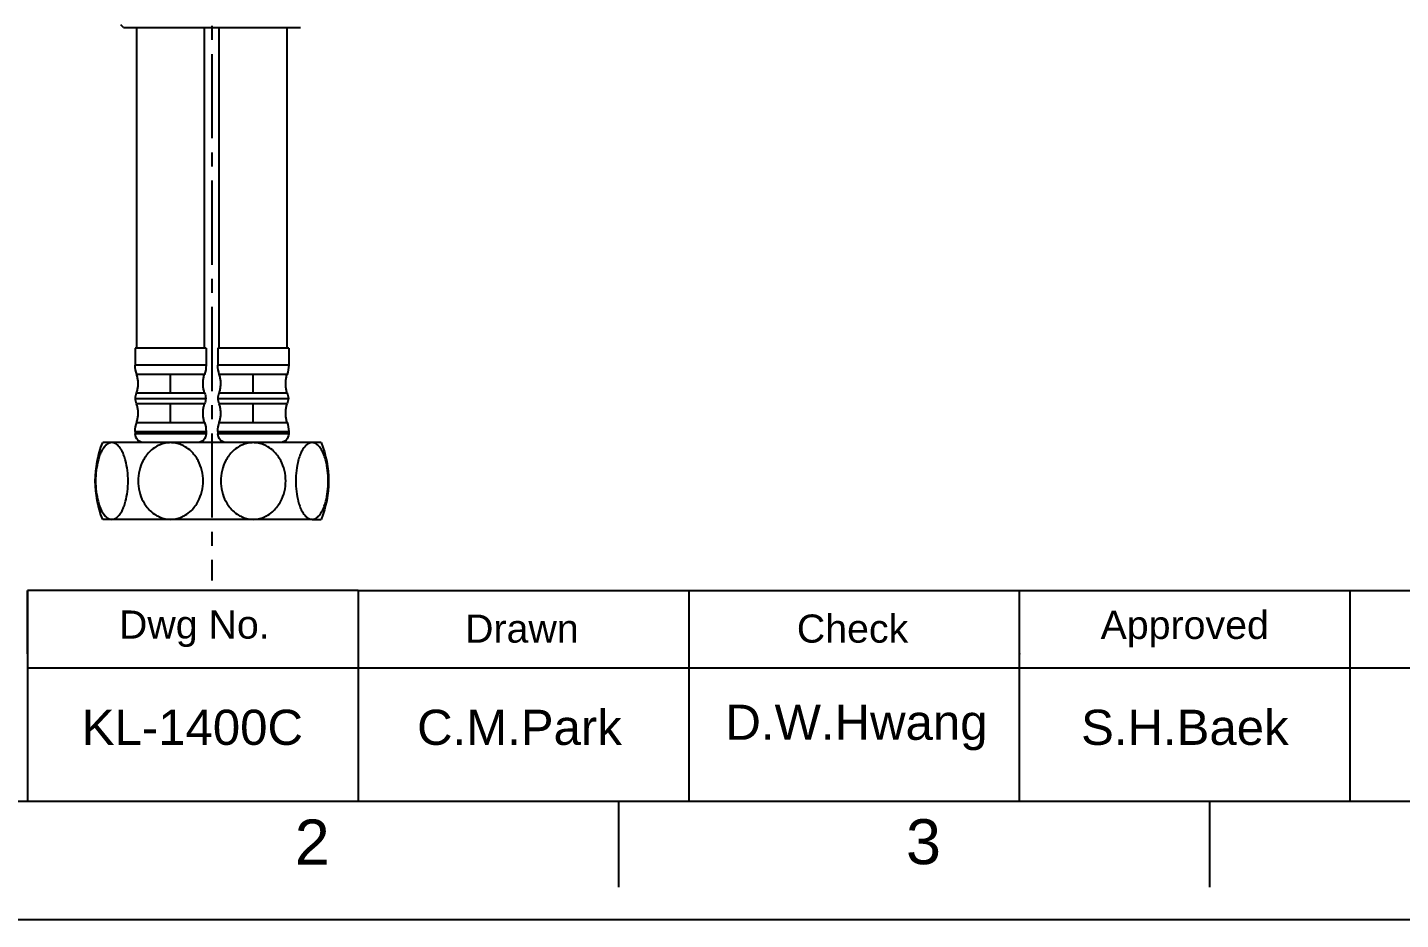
# Model space of a CAD drawing. Header units: millimetres. Extents: x 3724 to 4565, y 1133 to 1727.
# Drawn here: x 3844.4 to 4077, y 1132.7 to 1283.9 of the extents above; entities that cross this region are included whole.
import ezdxf

# ---------------------------------------------------------------- set-up
doc = ezdxf.new("R2010")
doc.units = ezdxf.units.MM
doc.linetypes.add('CENTER2', pattern=[28.575, 19.05, -3.175, 3.175, -3.175])
for name, color, linetype in [('FORM', 7, 'Continuous'), ('TEXT', 2, 'Continuous'), ('중심선', 1, 'CENTER2')]:
    doc.layers.add(name, color=color, linetype=linetype)
doc.styles.get("Standard").update_dxf_attribs({"font": 'arial.ttf'})

msp = doc.modelspace()

# ---------------------------------------------------------------- linework, layer by layer
at = {"extrusion": (0, 1, 0)}
for p, q in [((3860.64, 1283.91), (3860.18, 1284.37)), ((3860.64, 1283.91), (3862.97, 1283.91)), ((3862.88, 1229.55), (3862.88, 1283.91)), ((3862.97, 1283.91), (3883.66, 1283.91)), ((3874.38, 1229.55), (3874.38, 1283.91)), ((3876.88, 1229.55), (3876.88, 1283.91)), ((3883.66, 1283.91), (3890.61, 1283.91)), ((3888.38, 1229.55), (3888.38, 1283.91)), ((3890.61, 1283.91), (3890.63, 1283.92)), ((3874.63, 1229.55), (3862.63, 1229.55)), ((3862.63, 1229.55), (3862.63, 1226.68)), ((3874.63, 1229.55), (3874.63, 1226.68)), ((3888.63, 1229.55), (3876.63, 1229.55)), ((3876.63, 1229.55), (3876.63, 1226.68)), ((3888.63, 1229.55), (3888.63, 1226.68)), ((3874.63, 1226.68), (3862.63, 1226.68)), ((3888.63, 1226.68), (3876.63, 1226.68)), ((3868.63, 1225.12), (3862.88, 1225.12)), ((3874.38, 1225.12), (3868.63, 1225.12)), ((3882.63, 1225.12), (3876.88, 1225.12)), ((3888.38, 1225.12), (3882.63, 1225.12)), ((3862.87, 1221.98), (3868.63, 1221.98)), ((3868.63, 1221.98), (3874.38, 1221.98)), ((3876.87, 1221.98), (3882.63, 1221.98)), ((3882.63, 1221.98), (3888.38, 1221.98)), ((3862.66, 1221.05), (3874.6, 1221.05)), ((3868.63, 1220.13), (3862.87, 1220.13)), ((3874.38, 1220.13), (3868.63, 1220.13)), ((3876.66, 1221.05), (3888.6, 1221.05)), ((3882.63, 1220.13), (3876.87, 1220.13)), ((3888.38, 1220.13), (3882.63, 1220.13)), ((3862.88, 1216.99), (3868.63, 1216.99)), ((3868.63, 1216.99), (3874.38, 1216.99)), ((3876.88, 1216.99), (3882.63, 1216.99)), ((3882.63, 1216.99), (3888.38, 1216.99)), ((3862.63, 1215.43), (3874.63, 1215.43)), ((3862.63, 1215.43), (3862.63, 1215.05)), ((3874.63, 1215.05), (3862.63, 1215.05)), ((3874.63, 1215.43), (3874.63, 1215.05)), ((3876.63, 1215.43), (3888.63, 1215.43)), ((3876.63, 1215.43), (3876.63, 1215.05)), ((3888.63, 1215.05), (3876.63, 1215.05)), ((3888.63, 1215.43), (3888.63, 1215.05)), ((3858.67, 1213.55), (3857.13, 1213.55)), ((3868.63, 1213.55), (3858.67, 1213.55)), ((3875.63, 1213.55), (3868.63, 1213.55)), ((3882.63, 1213.55), (3875.63, 1213.55)), ((3892.59, 1213.55), (3882.63, 1213.55)), ((3894.13, 1213.55), (3892.59, 1213.55)), ((3858.67, 1200.55), (3857.13, 1200.55)), ((3868.62, 1200.55), (3858.67, 1200.55)), ((3875.63, 1200.55), (3868.62, 1200.55)), ((3882.62, 1200.55), (3875.63, 1200.55)), ((3892.59, 1200.55), (3882.62, 1200.55)), ((3892.59, 1200.55), (3894.13, 1200.55))]:
    msp.add_line(p, q, dxfattribs=at)
at = {"extrusion": (-2.22045e-16, 0, -1)}
for centre, radius, start, end in [((-3867.63, 1226.68), 5, 341.8051, 360), ((-3869.63, 1226.68), 5, 180, 198.1949), ((-3881.63, 1226.68), 5, 341.8051, 360), ((-3883.63, 1226.68), 5, 180, 198.1949), ((-3867.62, 1220.4), 5, 7.5472, 18.4013), ((-3869.64, 1220.4), 5, 161.5987, 172.4528), ((-3881.62, 1220.4), 5, 7.5472, 18.4013), ((-3883.64, 1220.4), 5, 161.5987, 172.4528), ((-3867.62, 1221.71), 5, 341.5987, 352.4528), ((-3869.64, 1221.71), 5, 187.5472, 198.4013), ((-3881.62, 1221.71), 5, 341.5987, 352.4528), ((-3883.64, 1221.71), 5, 187.5472, 198.4013), ((-3867.63, 1215.43), 5, 0, 18.1949), ((-3869.63, 1215.43), 5, 161.8051, 180), ((-3881.63, 1215.43), 5, 0, 18.1949), ((-3883.63, 1215.43), 5, 161.8051, 180), ((-3864.13, 1215.05), 1.5, 270, 0), ((-3873.13, 1215.05), 1.5, 180, 270), ((-3878.13, 1215.05), 1.5, 270, 0), ((-3887.13, 1215.05), 1.5, 180, 270), ((-3873.4, 1207.05), 17.53, 338.2289, 21.7711), ((-3877.85, 1207.05), 17.53, 158.2289, 201.7711)]:
    msp.add_arc(centre, radius, start, end, dxfattribs=at)
for points, knots in [([(3862.87, 1221.98), (3862.94, 1222.19), (3863, 1222.39), (3863.08, 1222.81), (3863.1, 1223.02), (3863.13, 1223.44), (3863.13, 1223.65), (3863.11, 1224.07), (3863.08, 1224.28), (3863, 1224.7), (3862.95, 1224.91), (3862.88, 1225.12)], [0.0608506, 0.0608506, 0.0608506, 0.0608506, 0.2365019, 0.2365019, 0.4121673, 0.4121673, 0.5878327, 0.5878327, 0.7634981, 0.7634981, 0.9391496, 0.9391496, 0.9391496, 0.9391496]), ([(3868.63, 1221.98), (3868.63, 1222.48), (3868.63, 1223.01), (3868.63, 1223.55), (3868.63, 1224.08), (3868.63, 1224.61), (3868.63, 1225.12)], [0.0000166, 0.0000166, 0.0000166, 0.0000166, 0.5, 0.5, 0.5, 0.9999836, 0.9999836, 0.9999836, 0.9999836]), ([(3874.38, 1221.98), (3874.31, 1222.19), (3874.26, 1222.39), (3874.18, 1222.81), (3874.15, 1223.02), (3874.12, 1223.44), (3874.12, 1223.65), (3874.15, 1224.07), (3874.17, 1224.28), (3874.25, 1224.7), (3874.31, 1224.91), (3874.38, 1225.12)], [0.0608506, 0.0608506, 0.0608506, 0.0608506, 0.2365019, 0.2365019, 0.4121673, 0.4121673, 0.5878327, 0.5878327, 0.7634981, 0.7634981, 0.9391496, 0.9391496, 0.9391496, 0.9391496]), ([(3876.87, 1221.98), (3876.94, 1222.19), (3877, 1222.39), (3877.08, 1222.81), (3877.1, 1223.02), (3877.13, 1223.44), (3877.13, 1223.65), (3877.11, 1224.07), (3877.08, 1224.28), (3877, 1224.7), (3876.95, 1224.91), (3876.88, 1225.12)], [0.0608506, 0.0608506, 0.0608506, 0.0608506, 0.2365019, 0.2365019, 0.4121673, 0.4121673, 0.5878327, 0.5878327, 0.7634981, 0.7634981, 0.9391496, 0.9391496, 0.9391496, 0.9391496]), ([(3882.63, 1221.98), (3882.63, 1222.48), (3882.63, 1223.01), (3882.63, 1223.55), (3882.63, 1224.08), (3882.63, 1224.61), (3882.63, 1225.12)], [0.0000166, 0.0000166, 0.0000166, 0.0000166, 0.5, 0.5, 0.5, 0.9999836, 0.9999836, 0.9999836, 0.9999836]), ([(3888.38, 1221.98), (3888.31, 1222.19), (3888.26, 1222.39), (3888.18, 1222.81), (3888.15, 1223.02), (3888.12, 1223.44), (3888.12, 1223.65), (3888.15, 1224.07), (3888.17, 1224.28), (3888.25, 1224.7), (3888.31, 1224.91), (3888.38, 1225.12)], [0.0608506, 0.0608506, 0.0608506, 0.0608506, 0.2365019, 0.2365019, 0.4121673, 0.4121673, 0.5878327, 0.5878327, 0.7634981, 0.7634981, 0.9391496, 0.9391496, 0.9391496, 0.9391496]), ([(3862.88, 1216.99), (3862.95, 1217.2), (3863, 1217.41), (3863.08, 1217.83), (3863.11, 1218.04), (3863.13, 1218.46), (3863.13, 1218.67), (3863.1, 1219.09), (3863.08, 1219.3), (3863, 1219.71), (3862.94, 1219.92), (3862.87, 1220.13)], [0.0608504, 0.0608504, 0.0608504, 0.0608504, 0.2365019, 0.2365019, 0.4121673, 0.4121673, 0.5878327, 0.5878327, 0.7634981, 0.7634981, 0.9391494, 0.9391494, 0.9391494, 0.9391494]), ([(3868.63, 1216.99), (3868.63, 1217.5), (3868.63, 1218.03), (3868.63, 1218.56), (3868.63, 1219.1), (3868.63, 1219.63), (3868.63, 1220.13)], [0.0000164, 0.0000164, 0.0000164, 0.0000164, 0.5, 0.5, 0.5, 0.9999834, 0.9999834, 0.9999834, 0.9999834]), ([(3874.38, 1216.99), (3874.31, 1217.2), (3874.25, 1217.41), (3874.17, 1217.83), (3874.15, 1218.04), (3874.12, 1218.46), (3874.12, 1218.67), (3874.15, 1219.09), (3874.18, 1219.3), (3874.26, 1219.71), (3874.31, 1219.92), (3874.38, 1220.13)], [0.0608504, 0.0608504, 0.0608504, 0.0608504, 0.2365019, 0.2365019, 0.4121673, 0.4121673, 0.5878327, 0.5878327, 0.7634981, 0.7634981, 0.9391494, 0.9391494, 0.9391494, 0.9391494]), ([(3876.88, 1216.99), (3876.95, 1217.2), (3877, 1217.41), (3877.08, 1217.83), (3877.11, 1218.04), (3877.13, 1218.46), (3877.13, 1218.67), (3877.1, 1219.09), (3877.08, 1219.3), (3877, 1219.71), (3876.94, 1219.92), (3876.87, 1220.13)], [0.0608504, 0.0608504, 0.0608504, 0.0608504, 0.2365019, 0.2365019, 0.4121673, 0.4121673, 0.5878327, 0.5878327, 0.7634981, 0.7634981, 0.9391494, 0.9391494, 0.9391494, 0.9391494]), ([(3882.63, 1216.99), (3882.63, 1217.5), (3882.63, 1218.03), (3882.63, 1218.56), (3882.63, 1219.1), (3882.63, 1219.63), (3882.63, 1220.13)], [0.0000164, 0.0000164, 0.0000164, 0.0000164, 0.5, 0.5, 0.5, 0.9999834, 0.9999834, 0.9999834, 0.9999834]), ([(3888.38, 1216.99), (3888.31, 1217.2), (3888.25, 1217.41), (3888.17, 1217.83), (3888.15, 1218.04), (3888.12, 1218.46), (3888.12, 1218.67), (3888.15, 1219.09), (3888.18, 1219.3), (3888.26, 1219.71), (3888.31, 1219.92), (3888.38, 1220.13)], [0.0608504, 0.0608504, 0.0608504, 0.0608504, 0.2365019, 0.2365019, 0.4121673, 0.4121673, 0.5878327, 0.5878327, 0.7634981, 0.7634981, 0.9391494, 0.9391494, 0.9391494, 0.9391494]), ([(3858.67, 1213.55), (3858.53, 1213.55), (3858.37, 1213.53), (3858.07, 1213.41), (3857.92, 1213.31), (3857.67, 1213.11), (3857.53, 1212.98), (3857.26, 1212.65), (3857.08, 1212.37), (3856.83, 1211.88), (3856.71, 1211.62), (3856.5, 1211.07), (3856.41, 1210.78), (3856.21, 1210), (3856.09, 1209.43), (3855.95, 1208.23), (3855.92, 1207.62), (3855.92, 1206.49), (3855.95, 1205.87), (3856.09, 1204.68), (3856.21, 1204.11), (3856.41, 1203.33), (3856.5, 1203.04), (3856.71, 1202.49), (3856.83, 1202.23), (3857.08, 1201.74), (3857.26, 1201.46), (3857.53, 1201.13), (3857.67, 1201), (3857.92, 1200.8), (3858.07, 1200.7), (3858.37, 1200.58), (3858.53, 1200.55), (3858.67, 1200.55)], [0, 0, 0, 0, 0.085339, 0.085339, 0.170679, 0.170679, 0.246001, 0.246001, 0.361629, 0.361629, 0.456172, 0.456172, 0.550715, 0.550715, 0.720162, 0.720162, 0.889609, 0.889609, 1.059057, 1.059057, 1.228504, 1.228504, 1.323047, 1.323047, 1.41759, 1.41759, 1.533218, 1.533218, 1.60854, 1.60854, 1.693879, 1.693879, 1.779219, 1.779219, 1.779219, 1.779219]), ([(3858.67, 1200.55), (3858.81, 1200.55), (3858.97, 1200.58), (3859.27, 1200.7), (3859.42, 1200.8), (3859.67, 1201), (3859.8, 1201.13), (3860.07, 1201.46), (3860.26, 1201.74), (3860.51, 1202.23), (3860.63, 1202.49), (3860.83, 1203.04), (3860.92, 1203.33), (3861.13, 1204.11), (3861.24, 1204.68), (3861.39, 1205.87), (3861.42, 1206.49), (3861.42, 1207.62), (3861.39, 1208.23), (3861.24, 1209.43), (3861.13, 1210), (3860.92, 1210.78), (3860.83, 1211.07), (3860.63, 1211.62), (3860.51, 1211.88), (3860.26, 1212.37), (3860.07, 1212.65), (3859.8, 1212.98), (3859.67, 1213.11), (3859.42, 1213.31), (3859.27, 1213.41), (3858.97, 1213.53), (3858.81, 1213.55), (3858.67, 1213.55)], [-1.779219, -1.779219, -1.779219, -1.779219, -1.693879, -1.693879, -1.60854, -1.60854, -1.533218, -1.533218, -1.41759, -1.41759, -1.323047, -1.323047, -1.228504, -1.228504, -1.059057, -1.059057, -0.889609, -0.889609, -0.720162, -0.720162, -0.550715, -0.550715, -0.456172, -0.456172, -0.361629, -0.361629, -0.246001, -0.246001, -0.170679, -0.170679, -0.085339, -0.085339, 0, 0, 0, 0]), ([(3868.63, 1213.55), (3868.34, 1213.55), (3868.03, 1213.53), (3867.42, 1213.41), (3867.13, 1213.31), (3866.63, 1213.11), (3866.36, 1212.98), (3865.81, 1212.65), (3865.45, 1212.37), (3864.94, 1211.88), (3864.71, 1211.62), (3864.3, 1211.07), (3864.12, 1210.78), (3863.7, 1210), (3863.48, 1209.43), (3863.19, 1208.23), (3863.12, 1207.62), (3863.12, 1206.49), (3863.19, 1205.87), (3863.48, 1204.68), (3863.7, 1204.11), (3864.12, 1203.33), (3864.3, 1203.04), (3864.71, 1202.49), (3864.94, 1202.23), (3865.45, 1201.74), (3865.81, 1201.46), (3866.36, 1201.13), (3866.63, 1201), (3867.13, 1200.8), (3867.42, 1200.7), (3868.03, 1200.58), (3868.34, 1200.55), (3868.62, 1200.55)], [0, 0, 0, 0, 0.085339, 0.085339, 0.170679, 0.170679, 0.246001, 0.246001, 0.361629, 0.361629, 0.456172, 0.456172, 0.550715, 0.550715, 0.720162, 0.720162, 0.889609, 0.889609, 1.059057, 1.059057, 1.228504, 1.228504, 1.323047, 1.323047, 1.41759, 1.41759, 1.533218, 1.533218, 1.60854, 1.60854, 1.693879, 1.693879, 1.778795, 1.778795, 1.778795, 1.778795]), ([(3868.62, 1200.55), (3868.62, 1200.55), (3868.63, 1200.55), (3868.91, 1200.55), (3869.22, 1200.58), (3869.83, 1200.7), (3870.13, 1200.8), (3870.63, 1201), (3870.9, 1201.13), (3871.44, 1201.46), (3871.81, 1201.74), (3872.31, 1202.23), (3872.54, 1202.49), (3872.96, 1203.04), (3873.14, 1203.33), (3873.55, 1204.11), (3873.78, 1204.68), (3874.07, 1205.87), (3874.13, 1206.49), (3874.13, 1207.62), (3874.07, 1208.23), (3873.78, 1209.43), (3873.55, 1210), (3873.14, 1210.78), (3872.96, 1211.07), (3872.54, 1211.62), (3872.31, 1211.88), (3871.81, 1212.37), (3871.44, 1212.65), (3870.9, 1212.98), (3870.63, 1213.11), (3870.13, 1213.31), (3869.83, 1213.41), (3869.22, 1213.53), (3868.91, 1213.55), (3868.63, 1213.55)], [1.778795, 1.778795, 1.778795, 1.778795, 1.779219, 1.779219, 1.864558, 1.864558, 1.949898, 1.949898, 2.025219, 2.025219, 2.140848, 2.140848, 2.235391, 2.235391, 2.329934, 2.329934, 2.499381, 2.499381, 2.668828, 2.668828, 2.838276, 2.838276, 3.007723, 3.007723, 3.102266, 3.102266, 3.196809, 3.196809, 3.312437, 3.312437, 3.387759, 3.387759, 3.473098, 3.473098, 3.558438, 3.558438, 3.558438, 3.558438]), ([(3882.63, 1213.55), (3882.34, 1213.55), (3882.03, 1213.53), (3881.42, 1213.41), (3881.13, 1213.31), (3880.63, 1213.11), (3880.36, 1212.98), (3879.81, 1212.65), (3879.45, 1212.37), (3878.94, 1211.88), (3878.71, 1211.62), (3878.3, 1211.07), (3878.12, 1210.78), (3877.7, 1210), (3877.48, 1209.43), (3877.19, 1208.23), (3877.12, 1207.62), (3877.12, 1206.49), (3877.19, 1205.87), (3877.48, 1204.68), (3877.7, 1204.11), (3878.12, 1203.33), (3878.3, 1203.04), (3878.71, 1202.49), (3878.94, 1202.23), (3879.45, 1201.74), (3879.81, 1201.46), (3880.36, 1201.13), (3880.63, 1201), (3881.13, 1200.8), (3881.42, 1200.7), (3882.03, 1200.58), (3882.34, 1200.55), (3882.62, 1200.55)], [0, 0, 0, 0, 0.085339, 0.085339, 0.170679, 0.170679, 0.246001, 0.246001, 0.361629, 0.361629, 0.456172, 0.456172, 0.550715, 0.550715, 0.720162, 0.720162, 0.889609, 0.889609, 1.059057, 1.059057, 1.228504, 1.228504, 1.323047, 1.323047, 1.41759, 1.41759, 1.533218, 1.533218, 1.60854, 1.60854, 1.693879, 1.693879, 1.778795, 1.778795, 1.778795, 1.778795]), ([(3882.62, 1200.55), (3882.62, 1200.55), (3882.63, 1200.55), (3882.91, 1200.55), (3883.22, 1200.58), (3883.83, 1200.7), (3884.13, 1200.8), (3884.63, 1201), (3884.9, 1201.13), (3885.44, 1201.46), (3885.81, 1201.74), (3886.31, 1202.23), (3886.54, 1202.49), (3886.96, 1203.04), (3887.14, 1203.33), (3887.55, 1204.11), (3887.78, 1204.68), (3888.07, 1205.87), (3888.13, 1206.49), (3888.13, 1207.62), (3888.07, 1208.23), (3887.78, 1209.43), (3887.55, 1210), (3887.14, 1210.78), (3886.96, 1211.07), (3886.54, 1211.62), (3886.31, 1211.88), (3885.81, 1212.37), (3885.44, 1212.65), (3884.9, 1212.98), (3884.63, 1213.11), (3884.13, 1213.31), (3883.83, 1213.41), (3883.22, 1213.53), (3882.91, 1213.55), (3882.63, 1213.55)], [1.778795, 1.778795, 1.778795, 1.778795, 1.779219, 1.779219, 1.864558, 1.864558, 1.949898, 1.949898, 2.025219, 2.025219, 2.140848, 2.140848, 2.235391, 2.235391, 2.329934, 2.329934, 2.499381, 2.499381, 2.668828, 2.668828, 2.838276, 2.838276, 3.007723, 3.007723, 3.102266, 3.102266, 3.196809, 3.196809, 3.312437, 3.312437, 3.387759, 3.387759, 3.473098, 3.473098, 3.558438, 3.558438, 3.558438, 3.558438]), ([(3892.59, 1213.55), (3892.44, 1213.55), (3892.29, 1213.53), (3891.98, 1213.41), (3891.84, 1213.31), (3891.59, 1213.11), (3891.45, 1212.98), (3891.18, 1212.65), (3891, 1212.37), (3890.74, 1211.88), (3890.63, 1211.62), (3890.42, 1211.07), (3890.33, 1210.78), (3890.12, 1210), (3890.01, 1209.43), (3889.87, 1208.23), (3889.83, 1207.62), (3889.83, 1206.49), (3889.87, 1205.87), (3890.01, 1204.68), (3890.12, 1204.11), (3890.33, 1203.33), (3890.42, 1203.04), (3890.63, 1202.49), (3890.74, 1202.23), (3891, 1201.74), (3891.18, 1201.46), (3891.45, 1201.13), (3891.59, 1201), (3891.84, 1200.8), (3891.98, 1200.7), (3892.29, 1200.58), (3892.44, 1200.55), (3892.59, 1200.55)], [0, 0, 0, 0, 0.085339, 0.085339, 0.170679, 0.170679, 0.246001, 0.246001, 0.361629, 0.361629, 0.456172, 0.456172, 0.550715, 0.550715, 0.720162, 0.720162, 0.889609, 0.889609, 1.059057, 1.059057, 1.228504, 1.228504, 1.323047, 1.323047, 1.41759, 1.41759, 1.533218, 1.533218, 1.60854, 1.60854, 1.693879, 1.693879, 1.779219, 1.779219, 1.779219, 1.779219]), ([(3892.59, 1200.55), (3892.73, 1200.55), (3892.88, 1200.58), (3893.19, 1200.7), (3893.34, 1200.8), (3893.59, 1201), (3893.72, 1201.13), (3893.99, 1201.46), (3894.18, 1201.74), (3894.43, 1202.23), (3894.54, 1202.49), (3894.75, 1203.04), (3894.84, 1203.33), (3895.05, 1204.11), (3895.16, 1204.68), (3895.31, 1205.87), (3895.34, 1206.49), (3895.34, 1207.62), (3895.31, 1208.23), (3895.16, 1209.43), (3895.05, 1210), (3894.84, 1210.78), (3894.75, 1211.07), (3894.54, 1211.62), (3894.43, 1211.88), (3894.18, 1212.37), (3893.99, 1212.65), (3893.72, 1212.98), (3893.59, 1213.11), (3893.34, 1213.31), (3893.19, 1213.41), (3892.88, 1213.53), (3892.73, 1213.55), (3892.59, 1213.55)], [1.779219, 1.779219, 1.779219, 1.779219, 1.864558, 1.864558, 1.949898, 1.949898, 2.025219, 2.025219, 2.140848, 2.140848, 2.235391, 2.235391, 2.329934, 2.329934, 2.499381, 2.499381, 2.668828, 2.668828, 2.838276, 2.838276, 3.007723, 3.007723, 3.102266, 3.102266, 3.196809, 3.196809, 3.312437, 3.312437, 3.387759, 3.387759, 3.473098, 3.473098, 3.558438, 3.558438, 3.558438, 3.558438])]:
    msp.add_open_spline(points, degree=3, knots=knots)
at = {"layer": 'FORM', "color": 7, "linetype": 'Continuous'}
for p, q in [((3900.39, 1188.5), (3844.37, 1188.5)), ((3844.37, 1188.5), (3844.37, 1152.74)), ((3844.37, 1177.77), (3844.37, 1188.5)), ((4545.21, 1152.74), (3744.26, 1152.74)), ((3944.49, 1152.74), (3944.49, 1138.19)), ((4044.61, 1152.74), (4044.61, 1138.19)), ((3724.23, 1132.72), (4565.23, 1132.72))]:
    msp.add_line(p, q, dxfattribs=at)
at = {"layer": 'FORM'}
for p, q in [((3900.39, 1188.5), (4545.21, 1188.5)), ((3900.39, 1188.5), (3900.39, 1152.74)), ((3956.41, 1188.5), (3956.41, 1152.74)), ((4012.43, 1152.74), (4012.43, 1188.5)), ((4068.45, 1152.74), (4068.45, 1188.5)), ((3844.37, 1175.39), (4402.18, 1175.39))]:
    msp.add_line(p, q, dxfattribs=at)
at = {"layer": 'TEXT'}
msp.add_point((4012.43, 1177.77), dxfattribs=at)
at = {"layer": '중심선', "color": 1, "ltscale": 0.75}
msp.add_line((3875.63, 1600.89), (3875.63, 1190.16), dxfattribs=at)

# ---------------------------------------------------------------- texts
at = {"layer": 'FORM', "char_height": 7.63, "attachment_point": 5}
for s, insert in [('2', (3892.62, 1145.86)), ('3', (3996.18, 1145.86))]:
    msp.add_mtext_dynamic_manual_height_columns(s, width=50.0595, gutter_width=12.51, heights=[0], dxfattribs=dict(at, insert=insert))
at = {"layer": 'TEXT', "attachment_point": 5}
for s, insert, char_height in [('Dwg No.', (3872.65, 1182), 4.768), ('Drawn', (3928.14, 1182), 4.768), ('Check', (3984.16, 1182), 4.768), ('Approved', (4040.44, 1181.94), 4.768), ('KL-1400C', (3872.31, 1165.26), 5.959), ('C.M.Park', (3927.73, 1165.26), 5.959), ('D.W.Hwang', (3984.83, 1165.26), 5.959), ('S.H.Baek', (4040.46, 1165.26), 5.959)]:
    msp.add_mtext_dynamic_manual_height_columns(s, width=56.019, gutter_width=29.8, heights=[0], dxfattribs=dict(at, insert=insert, char_height=char_height))

doc.saveas('drawing.dxf')
